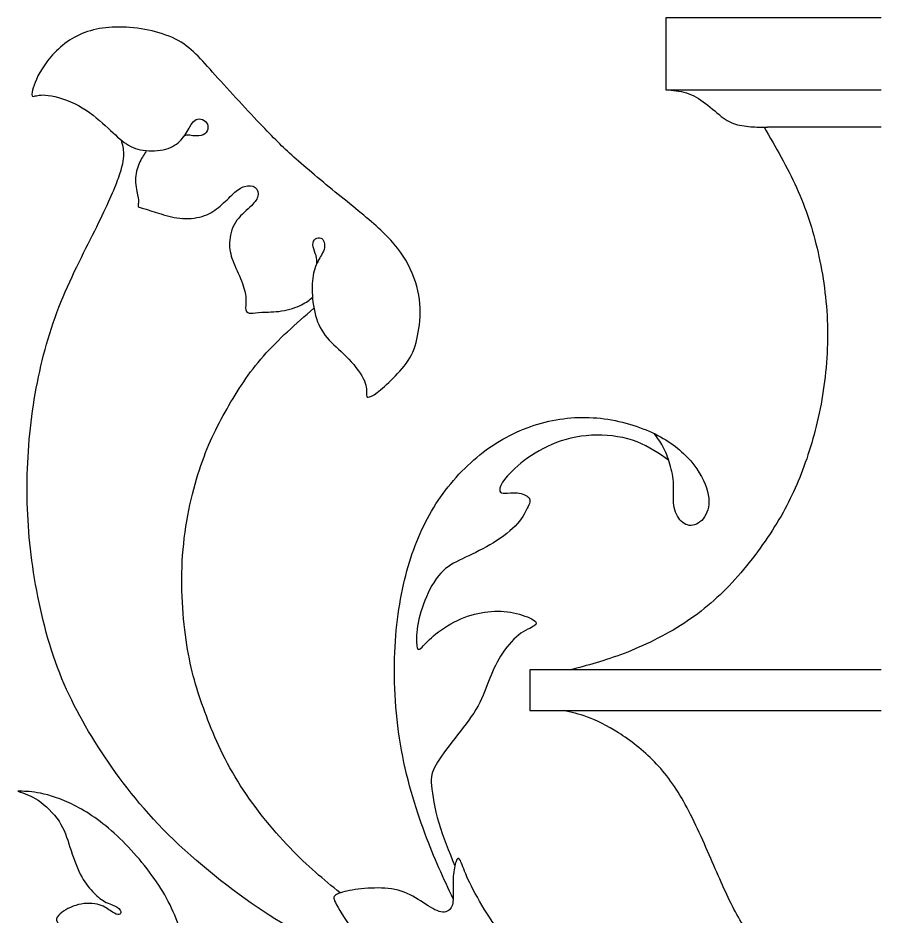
# Model space of a CAD drawing. Extents: x -229 to 187, y -34 to 476.
# Drawn here: x 8.5 to 83.2, y 384.8 to 462.5 of the extents above; entities that cross this region are included whole.
import ezdxf

# ---------------------------------------------------------------- set-up
doc = ezdxf.new("R2010")
doc.units = 0
doc.header["$MEASUREMENT"] = 0
doc.layers.add('LAYER_1', color=7, linetype='CONTINUOUS')

msp = doc.modelspace()

# ---------------------------------------------------------------- linework, layer by layer
at = {"layer": 'LAYER_1'}
for points, knots in [([(83.213, 462.5332), (83.213, 462.5332), (64.5926, 462.5332), (64.5926, 462.5332), (64.5926, 462.5332), (64.5926, 462.5332), (64.5926, 456.3154), (64.5926, 456.3154), (64.5926, 456.3154), (64.5926, 456.3154), (83.213, 456.3154), (83.213, 456.3154)], [0, 0, 0, 0, 0.25, 0.25, 0.25, 0.25, 0.5, 0.5, 0.5, 0.5, 1, 1, 1, 1]), ([(34.3621, 441.2648), (34.3622, 441.484), (34.3623, 441.7034), (34.2962, 441.9508), (34.2962, 441.9508), (34.2301, 442.1982), (34.0978, 442.4738), (34.0523, 442.7218), (34.0523, 442.7218), (34.0068, 442.9699), (34.0483, 443.1904), (34.1599, 443.3268), (34.1599, 443.3268), (34.2715, 443.4632), (34.4534, 443.5157), (34.6063, 443.5005), (34.6063, 443.5005), (34.7593, 443.4853), (34.8834, 443.4026), (34.955, 443.2428), (34.955, 443.2428), (35.0266, 443.0829), (35.046, 442.8458), (35.0198, 442.6433), (35.0198, 442.6433), (34.9936, 442.4407), (34.9218, 442.2725), (34.7593, 441.9901), (34.7593, 441.9901), (34.5967, 441.7076), (34.343, 441.3106), (34.1832, 440.8201), (34.1832, 440.8201), (34.0234, 440.3295), (33.9572, 439.7452), (33.9627, 439.0397), (33.9627, 439.0397), (33.9682, 438.3341), (34.0455, 437.5073), (34.2549, 436.7687), (34.2549, 436.7687), (34.4643, 436.0301), (34.8062, 435.3796), (35.2691, 434.8284), (35.2691, 434.8284), (35.7321, 434.2772), (36.3165, 433.8252), (36.9062, 433.2299), (36.9062, 433.2299), (37.496, 432.6346), (38.0914, 431.8959), (38.3835, 431.3172), (38.3835, 431.3172), (38.6757, 430.7384), (38.6646, 430.3194), (38.6646, 430.0549), (38.6646, 430.0549), (38.6646, 429.7903), (38.6757, 429.68), (38.8134, 429.6855), (38.8134, 429.6855), (38.9512, 429.691), (39.2159, 429.8124), (39.5906, 430.0934), (39.5906, 430.0934), (39.9654, 430.3745), (40.4506, 430.8156), (40.9687, 431.3337), (40.9687, 431.3337), (41.4868, 431.8518), (42.0381, 432.4471), (42.4184, 433.103), (42.4184, 433.103), (42.7987, 433.759), (43.0083, 434.4756), (43.1515, 435.3189), (43.1515, 435.3189), (43.2948, 436.1623), (43.3721, 437.1325), (43.2453, 438.1467), (43.2453, 438.1467), (43.1185, 439.1609), (42.7877, 440.2193), (42.2751, 441.1894), (42.2751, 441.1894), (41.7625, 442.1595), (41.0679, 443.0415), (40.0868, 443.984), (40.0868, 443.984), (39.1056, 444.9266), (37.8378, 445.9299), (36.4763, 447.0378), (36.4763, 447.0378), (35.1148, 448.1457), (33.6596, 449.3585), (32.5849, 450.3093), (32.5849, 450.3093), (31.5102, 451.2601), (30.8158, 451.9493), (29.6419, 453.1812), (29.6419, 453.1812), (28.468, 454.4132), (26.8143, 456.1881), (25.5686, 457.5881), (25.5686, 457.5881), (24.3229, 458.9882), (23.485, 460.0136), (22.1236, 460.7026), (22.1236, 460.7026), (20.7621, 461.3916), (18.8768, 461.7444), (17.2563, 461.7499), (17.2563, 461.7499), (15.6357, 461.7555), (14.2797, 461.4136), (13.1553, 460.7302), (13.1553, 460.7302), (12.0308, 460.0467), (11.1377, 459.0213), (10.581, 458.1394), (10.581, 458.1394), (10.0243, 457.2575), (9.8038, 456.5188), (9.7266, 456.133), (9.7266, 456.133), (9.6494, 455.7472), (9.7157, 455.714), (9.9141, 455.7581), (9.9141, 455.7581), (10.1125, 455.8022), (10.4433, 455.9236), (11.1212, 455.8299), (11.1212, 455.8299), (11.7992, 455.7362), (12.8245, 455.4274), (13.7284, 454.9424), (13.7284, 454.9424), (14.6324, 454.4574), (15.4152, 453.7958), (16.0546, 453.2116), (16.0546, 453.2116), (16.694, 452.6273), (17.1901, 452.1201), (17.6917, 451.7564), (17.6917, 451.7564), (18.1933, 451.3926), (18.7005, 451.172), (19.3288, 451.0783), (19.3288, 451.0783), (19.9572, 450.9846), (20.7069, 451.0178), (21.2911, 451.1776), (21.2911, 451.1776), (21.8754, 451.3374), (22.2944, 451.6241), (22.6251, 451.9878), (22.6251, 451.9878), (22.9558, 452.3516), (23.1984, 452.7927), (23.3706, 453.0958), (23.3706, 453.0958), (23.5428, 453.3989), (23.6449, 453.5644), (23.7909, 453.6677), (23.7909, 453.6677), (23.937, 453.771), (24.1272, 453.8125), (24.3201, 453.7753), (24.3201, 453.7753), (24.513, 453.7381), (24.7088, 453.6222), (24.8217, 453.4624), (24.8217, 453.4624), (24.9347, 453.3026), (24.9651, 453.0985), (24.9169, 452.9029), (24.9169, 452.9029), (24.8686, 452.7072), (24.7418, 452.5198), (24.5269, 452.4192), (24.5269, 452.4192), (24.3119, 452.3186), (24.0086, 452.3048), (23.7785, 452.3227), (23.7785, 452.3227), (23.5484, 452.3406), (23.3913, 452.3903), (23.2579, 452.3982), (23.2579, 452.3982), (23.1244, 452.4062), (23.0145, 452.3725), (22.9047, 452.3388)], [0, 0, 0, 0, 0.0204082, 0.0204082, 0.0204082, 0.0204082, 0.0408163, 0.0408163, 0.0408163, 0.0408163, 0.0612245, 0.0612245, 0.0612245, 0.0612245, 0.0816327, 0.0816327, 0.0816327, 0.0816327, 0.1020408, 0.1020408, 0.1020408, 0.1020408, 0.122449, 0.122449, 0.122449, 0.122449, 0.1428571, 0.1428571, 0.1428571, 0.1428571, 0.1632653, 0.1632653, 0.1632653, 0.1632653, 0.1836735, 0.1836735, 0.1836735, 0.1836735, 0.2040816, 0.2040816, 0.2040816, 0.2040816, 0.2244898, 0.2244898, 0.2244898, 0.2244898, 0.244898, 0.244898, 0.244898, 0.244898, 0.2653061, 0.2653061, 0.2653061, 0.2653061, 0.2857143, 0.2857143, 0.2857143, 0.2857143, 0.3061224, 0.3061224, 0.3061224, 0.3061224, 0.3265306, 0.3265306, 0.3265306, 0.3265306, 0.3469388, 0.3469388, 0.3469388, 0.3469388, 0.3673469, 0.3673469, 0.3673469, 0.3673469, 0.3877551, 0.3877551, 0.3877551, 0.3877551, 0.4081633, 0.4081633, 0.4081633, 0.4081633, 0.4285714, 0.4285714, 0.4285714, 0.4285714, 0.4489796, 0.4489796, 0.4489796, 0.4489796, 0.4693878, 0.4693878, 0.4693878, 0.4693878, 0.4897959, 0.4897959, 0.4897959, 0.4897959, 0.5102041, 0.5102041, 0.5102041, 0.5102041, 0.5306122, 0.5306122, 0.5306122, 0.5306122, 0.5510204, 0.5510204, 0.5510204, 0.5510204, 0.5714286, 0.5714286, 0.5714286, 0.5714286, 0.5918367, 0.5918367, 0.5918367, 0.5918367, 0.6122449, 0.6122449, 0.6122449, 0.6122449, 0.6326531, 0.6326531, 0.6326531, 0.6326531, 0.6530612, 0.6530612, 0.6530612, 0.6530612, 0.6734694, 0.6734694, 0.6734694, 0.6734694, 0.6938776, 0.6938776, 0.6938776, 0.6938776, 0.7142857, 0.7142857, 0.7142857, 0.7142857, 0.7346939, 0.7346939, 0.7346939, 0.7346939, 0.755102, 0.755102, 0.755102, 0.755102, 0.7755102, 0.7755102, 0.7755102, 0.7755102, 0.7959184, 0.7959184, 0.7959184, 0.7959184, 0.8163265, 0.8163265, 0.8163265, 0.8163265, 0.8367347, 0.8367347, 0.8367347, 0.8367347, 0.8571429, 0.8571429, 0.8571429, 0.8571429, 0.877551, 0.877551, 0.877551, 0.877551, 0.8979592, 0.8979592, 0.8979592, 0.8979592, 0.9183673, 0.9183673, 0.9183673, 0.9183673, 0.9387755, 0.9387755, 0.9387755, 0.9387755, 0.9591837, 0.9591837, 0.9591837, 0.9591837, 1, 1, 1, 1]), ([(64.5926, 456.3154), (65.1931, 456.2714), (65.7937, 456.2273), (66.3695, 456.0455), (66.3695, 456.0455), (66.9454, 455.8636), (67.4967, 455.5439), (68.0286, 455.1333), (68.0286, 455.1333), (68.5605, 454.7226), (69.0731, 454.2209), (69.5499, 453.8792), (69.5499, 453.8792), (70.0267, 453.5374), (70.4677, 453.3555), (70.9724, 453.2473), (70.9724, 453.2473), (71.4771, 453.1391), (72.0457, 453.1045), (72.459, 453.088), (72.459, 453.088), (72.8724, 453.0714), (73.1308, 453.073), (73.3891, 453.0744)], [0, 0, 0, 0, 0.1428571, 0.1428571, 0.1428571, 0.1428571, 0.2857143, 0.2857143, 0.2857143, 0.2857143, 0.4285714, 0.4285714, 0.4285714, 0.4285714, 0.5714286, 0.5714286, 0.5714286, 0.5714286, 0.7142857, 0.7142857, 0.7142857, 0.7142857, 1, 1, 1, 1]), ([(73.0851, 453.0737), (74.0882, 451.3507), (75.0914, 449.6277), (75.8961, 447.8457), (75.8961, 447.8457), (76.7008, 446.0637), (77.3072, 444.2225), (77.7591, 442.2382), (77.7591, 442.2382), (78.2111, 440.2538), (78.5088, 438.1261), (78.5694, 435.9543), (78.5694, 435.9543), (78.6301, 433.7825), (78.4536, 431.5666), (78.0899, 429.483), (78.0899, 429.483), (77.7261, 427.3994), (77.1748, 425.448), (76.541, 423.7062), (76.541, 423.7062), (75.9071, 421.9644), (75.1904, 420.4319), (74.1928, 418.7949), (74.1928, 418.7949), (73.1951, 417.1578), (71.9162, 415.4158), (70.5658, 413.9221), (70.5658, 413.9221), (69.2153, 412.4283), (67.7931, 411.1825), (66.1505, 410.1132), (66.1505, 410.1132), (64.5079, 409.0439), (62.6447, 408.1508), (60.9635, 407.5077), (60.9635, 407.5077), (59.2823, 406.8645), (57.783, 406.4709), (56.2837, 406.0775)], [0, 0, 0, 0, 0.0909091, 0.0909091, 0.0909091, 0.0909091, 0.1818182, 0.1818182, 0.1818182, 0.1818182, 0.2727273, 0.2727273, 0.2727273, 0.2727273, 0.3636364, 0.3636364, 0.3636364, 0.3636364, 0.4545455, 0.4545455, 0.4545455, 0.4545455, 0.5454545, 0.5454545, 0.5454545, 0.5454545, 0.6363636, 0.6363636, 0.6363636, 0.6363636, 0.7272727, 0.7272727, 0.7272727, 0.7272727, 0.8181818, 0.8181818, 0.8181818, 0.8181818, 1, 1, 1, 1]), ([(37.2515, 381.014), (34.8471, 382.2005), (32.4425, 383.3872), (29.719, 385.1876), (29.719, 385.1876), (26.9954, 386.988), (23.9526, 389.4024), (21.5218, 391.8112), (21.5218, 391.8112), (19.0909, 394.22), (17.2719, 396.6233), (15.723, 398.988), (15.723, 398.988), (14.1741, 401.3527), (12.8952, 403.6789), (11.9196, 406.2861), (11.9196, 406.2861), (10.9439, 408.8934), (10.2714, 411.7818), (9.847, 414.5213), (9.847, 414.5213), (9.4226, 417.2609), (9.2461, 419.8516), (9.2902, 422.5084), (9.2902, 422.5084), (9.3343, 425.1653), (9.599, 427.8884), (10.0785, 430.4846), (10.0785, 430.4846), (10.558, 433.0808), (11.2526, 435.5503), (12.2117, 437.9315), (12.2117, 437.9315), (13.1708, 440.3127), (14.3945, 442.6059), (15.3095, 444.4469), (15.3095, 444.4469), (16.2245, 446.2879), (16.8309, 447.6771), (17.1891, 448.6692), (17.1891, 448.6692), (17.5474, 449.6614), (17.6578, 450.2568), (17.6585, 450.7372), (17.6585, 450.7372), (17.6593, 451.2177), (17.5504, 451.5835), (17.4417, 451.9491)], [0, 0, 0, 0, 0.0769231, 0.0769231, 0.0769231, 0.0769231, 0.1538462, 0.1538462, 0.1538462, 0.1538462, 0.2307692, 0.2307692, 0.2307692, 0.2307692, 0.3076923, 0.3076923, 0.3076923, 0.3076923, 0.3846154, 0.3846154, 0.3846154, 0.3846154, 0.4615385, 0.4615385, 0.4615385, 0.4615385, 0.5384615, 0.5384615, 0.5384615, 0.5384615, 0.6153846, 0.6153846, 0.6153846, 0.6153846, 0.6923077, 0.6923077, 0.6923077, 0.6923077, 0.7692308, 0.7692308, 0.7692308, 0.7692308, 0.8461538, 0.8461538, 0.8461538, 0.8461538, 1, 1, 1, 1]), ([(19.6235, 451.0443), (19.4294, 450.7544), (19.2352, 450.4643), (19.0528, 450.0796), (19.0528, 450.0796), (18.8703, 449.6949), (18.6993, 449.2152), (18.6745, 448.6861), (18.6745, 448.6861), (18.6497, 448.1569), (18.7711, 447.5781), (18.8454, 447.2061), (18.8454, 447.2061), (18.9198, 446.834), (18.9475, 446.6685), (18.931, 446.528), (18.931, 446.528), (18.9144, 446.3875), (18.8537, 446.2717), (18.9088, 446.2029), (18.9088, 446.2029), (18.9639, 446.134), (19.1349, 446.1118), (19.4711, 446.0126), (19.4711, 446.0126), (19.8073, 445.9134), (20.3089, 445.737), (20.8794, 445.5607), (20.8794, 445.5607), (21.4499, 445.3843), (22.0894, 445.2078), (22.7508, 445.1693), (22.7508, 445.1693), (23.4123, 445.1307), (24.0958, 445.2299), (24.6415, 445.42), (24.6415, 445.42), (25.1872, 445.6102), (25.5951, 445.8914), (25.9974, 446.2414), (25.9974, 446.2414), (26.3998, 446.5914), (26.7968, 447.0104), (27.1412, 447.3245), (27.1412, 447.3245), (27.4857, 447.6387), (27.778, 447.8483), (28.1114, 447.9447), (28.1114, 447.9447), (28.4449, 448.0412), (28.8198, 448.0246), (29.0402, 447.8565), (29.0402, 447.8565), (29.2607, 447.6884), (29.3269, 447.3686), (29.247, 447.071), (29.247, 447.071), (29.167, 446.7733), (28.941, 446.4977), (28.5635, 446.145), (28.5635, 446.145), (28.1859, 445.7922), (27.6566, 445.3622), (27.3204, 444.8248), (27.3204, 444.8248), (26.9842, 444.2874), (26.8408, 443.6424), (26.816, 443.0885), (26.816, 443.0885), (26.7912, 442.5345), (26.885, 442.0714), (27.0944, 441.5202), (27.0944, 441.5202), (27.3039, 440.969), (27.6291, 440.3296), (27.8523, 439.7591), (27.8523, 439.7591), (28.0755, 439.1886), (28.1969, 438.6869), (28.2189, 438.2542), (28.2189, 438.2542), (28.241, 437.8215), (28.1637, 437.4577), (28.2161, 437.2455), (28.2161, 437.2455), (28.2685, 437.0333), (28.4504, 436.9726), (28.6736, 436.9726), (28.6736, 436.9726), (28.8969, 436.9726), (29.1615, 437.0333), (29.608, 437.0553), (29.608, 437.0553), (30.0545, 437.0774), (30.6829, 437.0608), (31.3168, 437.16), (31.3168, 437.16), (31.9507, 437.2592), (32.5901, 437.4743), (33.0367, 437.6909), (33.0367, 437.6909), (33.4833, 437.9076), (33.7373, 438.1262), (33.9911, 438.3446)], [0, 0, 0, 0, 0.037037, 0.037037, 0.037037, 0.037037, 0.0740741, 0.0740741, 0.0740741, 0.0740741, 0.1111111, 0.1111111, 0.1111111, 0.1111111, 0.1481481, 0.1481481, 0.1481481, 0.1481481, 0.1851852, 0.1851852, 0.1851852, 0.1851852, 0.2222222, 0.2222222, 0.2222222, 0.2222222, 0.2592593, 0.2592593, 0.2592593, 0.2592593, 0.2962963, 0.2962963, 0.2962963, 0.2962963, 0.3333333, 0.3333333, 0.3333333, 0.3333333, 0.3703704, 0.3703704, 0.3703704, 0.3703704, 0.4074074, 0.4074074, 0.4074074, 0.4074074, 0.4444444, 0.4444444, 0.4444444, 0.4444444, 0.4814815, 0.4814815, 0.4814815, 0.4814815, 0.5185185, 0.5185185, 0.5185185, 0.5185185, 0.5555556, 0.5555556, 0.5555556, 0.5555556, 0.5925926, 0.5925926, 0.5925926, 0.5925926, 0.6296296, 0.6296296, 0.6296296, 0.6296296, 0.6666667, 0.6666667, 0.6666667, 0.6666667, 0.7037037, 0.7037037, 0.7037037, 0.7037037, 0.7407407, 0.7407407, 0.7407407, 0.7407407, 0.7777778, 0.7777778, 0.7777778, 0.7777778, 0.8148148, 0.8148148, 0.8148148, 0.8148148, 0.8518519, 0.8518519, 0.8518519, 0.8518519, 0.8888889, 0.8888889, 0.8888889, 0.8888889, 0.9259259, 0.9259259, 0.9259259, 0.9259259, 1, 1, 1, 1]), ([(36.3837, 386.7689), (34.974, 387.9223), (33.5643, 389.0759), (32.0216, 390.6888), (32.0216, 390.6888), (30.4789, 392.3018), (28.8032, 394.3745), (27.5244, 396.4415), (27.5244, 396.4415), (26.2456, 398.5085), (25.3636, 400.5702), (24.6691, 402.4443), (24.6691, 402.4443), (23.9746, 404.3184), (23.4674, 406.0051), (23.1147, 408.2485), (23.1147, 408.2485), (22.7619, 410.4919), (22.5634, 413.2922), (22.7508, 415.9931), (22.7508, 415.9931), (22.9382, 418.694), (23.5116, 421.2959), (24.2005, 423.4015), (24.2005, 423.4015), (24.8895, 425.5071), (25.6944, 427.1167), (26.5928, 428.6931), (26.5928, 428.6931), (27.4913, 430.2696), (28.4835, 431.813), (29.7518, 433.2592), (29.7518, 433.2592), (31.0201, 434.7055), (32.5646, 436.0548), (34.109, 437.4039)], [0, 0, 0, 0, 0.1, 0.1, 0.1, 0.1, 0.2, 0.2, 0.2, 0.2, 0.3, 0.3, 0.3, 0.3, 0.4, 0.4, 0.4, 0.4, 0.5, 0.5, 0.5, 0.5, 0.6, 0.6, 0.6, 0.6, 0.7, 0.7, 0.7, 0.7, 0.8, 0.8, 0.8, 0.8, 1, 1, 1, 1]), ([(46.165, 386.2584), (45.3483, 388.0011), (44.5315, 389.7438), (43.7153, 391.949), (43.7153, 391.949), (42.899, 394.1543), (42.0832, 396.8223), (41.6092, 399.6445), (41.6092, 399.6445), (41.1351, 402.4667), (41.0028, 405.4433), (41.1406, 408.0781), (41.1406, 408.0781), (41.2784, 410.7129), (41.6863, 413.0061), (42.2761, 415.0345), (42.2761, 415.0345), (42.8659, 417.0629), (43.6376, 418.8269), (44.6794, 420.4474), (44.6794, 420.4474), (45.7212, 422.0679), (47.0331, 423.5453), (48.4883, 424.7083), (48.4883, 424.7083), (49.9435, 425.8714), (51.5421, 426.7203), (53.1957, 427.2605), (53.1957, 427.2605), (54.8493, 427.8007), (56.5582, 428.0322), (58.2779, 427.922), (58.2779, 427.922), (59.9977, 427.8117), (61.7286, 427.3597), (63.1342, 426.7479), (63.1342, 426.7479), (64.5398, 426.136), (65.6202, 425.3643), (66.4415, 424.4989), (66.4415, 424.4989), (67.2628, 423.6335), (67.8251, 422.6743), (68.1007, 421.8365), (68.1007, 421.8365), (68.3763, 420.9987), (68.3652, 420.282), (68.1448, 419.7254), (68.1448, 419.7254), (67.9243, 419.1687), (67.4943, 418.7717), (67.0754, 418.6394), (67.0754, 418.6394), (66.6565, 418.5071), (66.2486, 418.6395), (65.9234, 418.9591), (65.9234, 418.9591), (65.5982, 419.2788), (65.3556, 419.786), (65.2729, 420.3482), (65.2729, 420.3482), (65.1902, 420.9104), (65.2675, 421.5279), (65.2455, 422.1342), (65.2455, 422.1342), (65.2234, 422.7405), (65.102, 423.3358), (64.9367, 423.898), (64.9367, 423.898), (64.7714, 424.4602), (64.5618, 424.9895), (64.3255, 425.4262), (64.3255, 425.4262), (64.0891, 425.863), (63.8257, 426.2074), (63.5624, 426.5518)], [0, 0, 0, 0, 0.05, 0.05, 0.05, 0.05, 0.1, 0.1, 0.1, 0.1, 0.15, 0.15, 0.15, 0.15, 0.2, 0.2, 0.2, 0.2, 0.25, 0.25, 0.25, 0.25, 0.3, 0.3, 0.3, 0.3, 0.35, 0.35, 0.35, 0.35, 0.4, 0.4, 0.4, 0.4, 0.45, 0.45, 0.45, 0.45, 0.5, 0.5, 0.5, 0.5, 0.55, 0.55, 0.55, 0.55, 0.6, 0.6, 0.6, 0.6, 0.65, 0.65, 0.65, 0.65, 0.7, 0.7, 0.7, 0.7, 0.75, 0.75, 0.75, 0.75, 0.8, 0.8, 0.8, 0.8, 0.85, 0.85, 0.85, 0.85, 0.9, 0.9, 0.9, 0.9, 1, 1, 1, 1]), ([(64.8379, 424.2141), (63.9926, 424.8143), (63.1472, 425.4145), (62.1017, 425.8193), (62.1017, 425.8193), (61.0562, 426.2241), (59.8103, 426.4337), (58.5922, 426.4172), (58.5922, 426.4172), (57.374, 426.4006), (56.1833, 426.158), (55.1195, 425.7612), (55.1195, 425.7612), (54.0557, 425.3643), (53.1185, 424.8131), (52.3303, 424.2123), (52.3303, 424.2123), (51.5421, 423.6115), (50.9027, 422.9609), (50.561, 422.4924), (50.561, 422.4924), (50.2192, 422.0239), (50.1751, 421.7372), (50.2192, 421.5719), (50.2192, 421.5719), (50.2633, 421.4066), (50.3956, 421.3624), (50.6601, 421.3734), (50.6601, 421.3734), (50.9247, 421.3845), (51.3217, 421.4507), (51.735, 421.4011), (51.735, 421.4011), (52.1484, 421.3515), (52.5784, 421.186), (52.7382, 420.9711), (52.7382, 420.9711), (52.8981, 420.7561), (52.7878, 420.4915), (52.5839, 420.0781), (52.5839, 420.0781), (52.38, 419.6647), (52.0822, 419.1024), (51.5311, 418.5347), (51.5311, 418.5347), (50.9799, 417.967), (50.175, 417.3936), (49.3538, 416.9141), (49.3538, 416.9141), (48.5325, 416.4346), (47.6945, 416.0487), (46.9725, 415.7015), (46.9725, 415.7015), (46.2504, 415.3542), (45.644, 415.0455), (45.0984, 414.4502), (45.0984, 414.4502), (44.5527, 413.8549), (44.0675, 412.9729), (43.7148, 412.091), (43.7148, 412.091), (43.362, 411.2091), (43.1415, 410.327), (43.0478, 409.594), (43.0478, 409.594), (42.9541, 408.8609), (42.9872, 408.2765), (43.0588, 408.012), (43.0588, 408.012), (43.1305, 407.7474), (43.2408, 407.8025), (43.4833, 408.0505), (43.4833, 408.0505), (43.7258, 408.2985), (44.1007, 408.7396), (44.6794, 409.2026), (44.6794, 409.2026), (45.2582, 409.6656), (46.041, 410.1507), (46.8292, 410.4924), (46.8292, 410.4924), (47.6174, 410.8342), (48.4112, 411.0327), (49.1828, 411.1153), (49.1828, 411.1153), (49.9545, 411.198), (50.7043, 411.1649), (51.4043, 411.0216), (51.4043, 411.0216), (52.1043, 410.8783), (52.7548, 410.6247), (53.091, 410.4208), (53.091, 410.4208), (53.4272, 410.2169), (53.4494, 410.0624), (53.1903, 409.8916), (53.1903, 409.8916), (52.9312, 409.7207), (52.391, 409.5333), (51.8343, 409.0979), (51.8343, 409.0979), (51.2776, 408.6624), (50.7042, 407.9789), (50.2688, 407.2734), (50.2688, 407.2734), (49.8334, 406.5678), (49.5356, 405.8402), (49.238, 405.0685), (49.238, 405.0685), (48.9404, 404.2968), (48.6426, 403.4809), (48.1466, 402.6541), (48.1466, 402.6541), (47.6505, 401.8273), (46.9559, 400.9894), (46.3, 400.1461), (46.3, 400.1461), (45.6441, 399.3028), (45.0266, 398.4538), (44.6739, 397.842), (44.6739, 397.842), (44.3212, 397.2302), (44.2329, 396.8553), (44.2935, 396.0671), (44.2935, 396.0671), (44.3542, 395.2789), (44.5637, 394.0771), (44.9251, 392.8503), (44.9251, 392.8503), (45.2865, 391.6235), (45.8, 390.3714), (46.3134, 389.1194)], [0, 0, 0, 0, 0.0294118, 0.0294118, 0.0294118, 0.0294118, 0.0588235, 0.0588235, 0.0588235, 0.0588235, 0.0882353, 0.0882353, 0.0882353, 0.0882353, 0.1176471, 0.1176471, 0.1176471, 0.1176471, 0.1470588, 0.1470588, 0.1470588, 0.1470588, 0.1764706, 0.1764706, 0.1764706, 0.1764706, 0.2058824, 0.2058824, 0.2058824, 0.2058824, 0.2352941, 0.2352941, 0.2352941, 0.2352941, 0.2647059, 0.2647059, 0.2647059, 0.2647059, 0.2941176, 0.2941176, 0.2941176, 0.2941176, 0.3235294, 0.3235294, 0.3235294, 0.3235294, 0.3529412, 0.3529412, 0.3529412, 0.3529412, 0.3823529, 0.3823529, 0.3823529, 0.3823529, 0.4117647, 0.4117647, 0.4117647, 0.4117647, 0.4411765, 0.4411765, 0.4411765, 0.4411765, 0.4705882, 0.4705882, 0.4705882, 0.4705882, 0.5, 0.5, 0.5, 0.5, 0.5294118, 0.5294118, 0.5294118, 0.5294118, 0.5588235, 0.5588235, 0.5588235, 0.5588235, 0.5882353, 0.5882353, 0.5882353, 0.5882353, 0.6176471, 0.6176471, 0.6176471, 0.6176471, 0.6470588, 0.6470588, 0.6470588, 0.6470588, 0.6764706, 0.6764706, 0.6764706, 0.6764706, 0.7058824, 0.7058824, 0.7058824, 0.7058824, 0.7352941, 0.7352941, 0.7352941, 0.7352941, 0.7647059, 0.7647059, 0.7647059, 0.7647059, 0.7941176, 0.7941176, 0.7941176, 0.7941176, 0.8235294, 0.8235294, 0.8235294, 0.8235294, 0.8529412, 0.8529412, 0.8529412, 0.8529412, 0.8823529, 0.8823529, 0.8823529, 0.8823529, 0.9117647, 0.9117647, 0.9117647, 0.9117647, 0.9411765, 0.9411765, 0.9411765, 0.9411765, 1, 1, 1, 1]), ([(83.213, 406.0775), (83.213, 406.0775), (52.8182, 406.0775), (52.8182, 406.0775), (52.8182, 406.0775), (52.8182, 406.0775), (52.8182, 402.5719), (52.8182, 402.5719), (52.8182, 402.5719), (52.8182, 402.5719), (83.213, 402.5719), (83.213, 402.5719)], [0, 0, 0, 0, 0.25, 0.25, 0.25, 0.25, 0.5, 0.5, 0.5, 0.5, 1, 1, 1, 1]), ([(83.213, 376.9957), (82.8024, 376.9957), (82.3918, 376.9957), (81.7676, 377.0535), (81.7676, 377.0535), (81.1434, 377.1114), (80.3054, 377.2273), (79.3656, 377.4918), (79.3656, 377.4918), (78.4258, 377.7564), (77.384, 378.1698), (76.2706, 378.8836), (76.2706, 378.8836), (75.1571, 379.5974), (73.9719, 380.6117), (73.0046, 381.6783), (73.0046, 381.6783), (72.0372, 382.7449), (71.2874, 383.8639), (70.6067, 385.1344), (70.6067, 385.1344), (69.926, 386.405), (69.3141, 387.8272), (68.6058, 389.456), (68.6058, 389.456), (67.8975, 391.0848), (67.0927, 392.9205), (66.2659, 394.4253), (66.2659, 394.4253), (65.4391, 395.9301), (64.5901, 397.1042), (63.6035, 398.1184), (63.6035, 398.1184), (62.6168, 399.1327), (61.4923, 399.9871), (60.4836, 400.6292), (60.4836, 400.6292), (59.4749, 401.2714), (58.5818, 401.7014), (57.8074, 401.9897), (57.8074, 401.9897), (57.033, 402.2781), (56.3769, 402.4251), (55.721, 402.5719)], [0, 0, 0, 0, 0.0833333, 0.0833333, 0.0833333, 0.0833333, 0.1666667, 0.1666667, 0.1666667, 0.1666667, 0.25, 0.25, 0.25, 0.25, 0.3333333, 0.3333333, 0.3333333, 0.3333333, 0.4166667, 0.4166667, 0.4166667, 0.4166667, 0.5, 0.5, 0.5, 0.5, 0.5833333, 0.5833333, 0.5833333, 0.5833333, 0.6666667, 0.6666667, 0.6666667, 0.6666667, 0.75, 0.75, 0.75, 0.75, 0.8333333, 0.8333333, 0.8333333, 0.8333333, 1, 1, 1, 1]), ([(17.0772, 360.8942), (17.9197, 361.9802), (18.7623, 363.0664), (19.5804, 364.359), (19.5804, 364.359), (20.3985, 365.6517), (21.1923, 367.151), (21.8151, 368.6668), (21.8151, 368.6668), (22.438, 370.1827), (22.89, 371.7151), (23.1821, 373.1923), (23.1821, 373.1923), (23.4743, 374.6696), (23.6066, 376.0918), (23.524, 377.806), (23.524, 377.806), (23.4413, 379.5203), (23.1435, 381.5267), (22.6199, 383.274), (22.6199, 383.274), (22.0963, 385.0214), (21.3466, 386.5097), (20.2938, 388.009), (20.2938, 388.009), (19.241, 389.5083), (17.885, 391.0187), (16.5787, 392.1597), (16.5787, 392.1597), (15.2723, 393.3007), (14.0154, 394.0724), (12.9186, 394.5795), (12.9186, 394.5795), (11.8217, 395.0866), (10.8845, 395.3292), (10.1735, 395.4504), (10.1735, 395.4504), (9.4624, 395.5717), (8.9773, 395.5717), (8.4922, 395.5717), (8.4922, 395.5717), (9.0434, 395.3953), (9.5947, 395.2189), (10.2285, 394.789), (10.2285, 394.789), (10.8624, 394.359), (11.5791, 393.6755), (12.0476, 392.97), (12.0476, 392.97), (12.5161, 392.2644), (12.7366, 391.5368), (12.9956, 390.7376), (12.9956, 390.7376), (13.2547, 389.9383), (13.5525, 389.0673), (13.8887, 388.4004), (13.8887, 388.4004), (14.2249, 387.7334), (14.5998, 387.2704), (14.947, 386.8956), (14.947, 386.8956), (15.2943, 386.5208), (15.614, 386.2341), (15.9943, 386.0247), (15.9943, 386.0247), (16.3746, 385.8152), (16.8157, 385.6829), (17.0747, 385.5286), (17.0747, 385.5286), (17.3337, 385.3742), (17.411, 385.1978), (17.4, 385.0711), (17.4, 385.0711), (17.3889, 384.9443), (17.2897, 384.867), (17.1299, 384.8946), (17.1299, 384.8946), (16.97, 384.9222), (16.7495, 385.0545), (16.4739, 385.2419), (16.4739, 385.2419), (16.1983, 385.4293), (15.8675, 385.6719), (15.3494, 385.7876), (15.3494, 385.7876), (14.8313, 385.9034), (14.1256, 385.8923), (13.4918, 385.6939), (13.4918, 385.6939), (12.8579, 385.4955), (12.2956, 385.1096), (12.031, 384.8506), (12.031, 384.8506), (11.7664, 384.5915), (11.7996, 384.4592), (11.8987, 384.2718), (11.8987, 384.2718), (11.9979, 384.0844), (12.1634, 383.8418), (12.3232, 383.3788), (12.3232, 383.3788), (12.483, 382.9158), (12.6374, 382.2323), (12.9791, 381.604), (12.9791, 381.604), (13.3208, 380.9756), (13.8501, 380.4022), (14.4729, 379.9944), (14.4729, 379.9944), (15.0958, 379.5865), (15.8124, 379.3439), (16.5896, 379.2778), (16.5896, 379.2778), (17.3668, 379.2116), (18.2047, 379.3219), (18.9543, 379.1455), (18.9543, 379.1455), (19.7039, 378.9691), (20.3655, 378.506), (20.7788, 377.8777), (20.7788, 377.8777), (21.1922, 377.2493), (21.3577, 376.4555), (21.3852, 375.3035), (21.3852, 375.3035), (21.4128, 374.1515), (21.3025, 372.6411), (21.0766, 371.2466), (21.0766, 371.2466), (20.8506, 369.852), (20.5087, 368.5731), (19.9741, 367.2613), (19.9741, 367.2613), (19.4394, 365.9494), (18.7118, 364.6043), (18.0394, 363.535), (18.0394, 363.535), (17.3669, 362.4657), (16.7494, 361.6719), (16.2674, 361.066), (16.2674, 361.066), (15.7853, 360.46), (15.4383, 360.0418), (15.0915, 359.6236)], [0, 0, 0, 0, 0.027027, 0.027027, 0.027027, 0.027027, 0.0540541, 0.0540541, 0.0540541, 0.0540541, 0.0810811, 0.0810811, 0.0810811, 0.0810811, 0.1081081, 0.1081081, 0.1081081, 0.1081081, 0.1351351, 0.1351351, 0.1351351, 0.1351351, 0.1621622, 0.1621622, 0.1621622, 0.1621622, 0.1891892, 0.1891892, 0.1891892, 0.1891892, 0.2162162, 0.2162162, 0.2162162, 0.2162162, 0.2432432, 0.2432432, 0.2432432, 0.2432432, 0.2702703, 0.2702703, 0.2702703, 0.2702703, 0.2972973, 0.2972973, 0.2972973, 0.2972973, 0.3243243, 0.3243243, 0.3243243, 0.3243243, 0.3513514, 0.3513514, 0.3513514, 0.3513514, 0.3783784, 0.3783784, 0.3783784, 0.3783784, 0.4054054, 0.4054054, 0.4054054, 0.4054054, 0.4324324, 0.4324324, 0.4324324, 0.4324324, 0.4594595, 0.4594595, 0.4594595, 0.4594595, 0.4864865, 0.4864865, 0.4864865, 0.4864865, 0.5135135, 0.5135135, 0.5135135, 0.5135135, 0.5405405, 0.5405405, 0.5405405, 0.5405405, 0.5675676, 0.5675676, 0.5675676, 0.5675676, 0.5945946, 0.5945946, 0.5945946, 0.5945946, 0.6216216, 0.6216216, 0.6216216, 0.6216216, 0.6486486, 0.6486486, 0.6486486, 0.6486486, 0.6756757, 0.6756757, 0.6756757, 0.6756757, 0.7027027, 0.7027027, 0.7027027, 0.7027027, 0.7297297, 0.7297297, 0.7297297, 0.7297297, 0.7567568, 0.7567568, 0.7567568, 0.7567568, 0.7837838, 0.7837838, 0.7837838, 0.7837838, 0.8108108, 0.8108108, 0.8108108, 0.8108108, 0.8378378, 0.8378378, 0.8378378, 0.8378378, 0.8648649, 0.8648649, 0.8648649, 0.8648649, 0.8918919, 0.8918919, 0.8918919, 0.8918919, 0.9189189, 0.9189189, 0.9189189, 0.9189189, 0.9459459, 0.9459459, 0.9459459, 0.9459459, 1, 1, 1, 1]), ([(57.0577, 373.1767), (57.1023, 373.4426), (57.1471, 373.7085), (57.0868, 374.1336), (57.0868, 374.1336), (57.0264, 374.5587), (56.8609, 375.143), (56.5247, 375.7962), (56.5247, 375.7962), (56.1885, 376.4494), (55.6814, 377.1715), (54.9869, 377.8991), (54.9869, 377.8991), (54.2924, 378.6267), (53.4103, 379.3599), (52.5891, 380.2501), (52.5891, 380.2501), (51.7678, 381.1403), (51.007, 382.1876), (50.3098, 383.1935), (50.3098, 383.1935), (49.6125, 384.1995), (48.9786, 385.1642), (48.455, 386.0626), (48.455, 386.0626), (47.9313, 386.9611), (47.5178, 387.7935), (47.2533, 388.4191), (47.2533, 388.4191), (46.9887, 389.0447), (46.8729, 389.4637), (46.7572, 389.6456), (46.7572, 389.6456), (46.6415, 389.8275), (46.5256, 389.7724), (46.4209, 389.4968), (46.4209, 389.4968), (46.3162, 389.2212), (46.2225, 388.7251), (46.1839, 388.207), (46.1839, 388.207), (46.1453, 387.6888), (46.1619, 387.1486), (46.1674, 386.6773), (46.1674, 386.6773), (46.1729, 386.206), (46.1673, 385.8036), (46.0075, 385.5115), (46.0075, 385.5115), (45.8476, 385.2193), (45.5334, 385.0374), (45.109, 385.1228), (45.109, 385.1228), (44.6846, 385.2082), (44.1498, 385.5611), (43.5739, 385.9331), (43.5739, 385.9331), (42.9979, 386.3051), (42.3804, 386.6966), (41.6722, 386.9225), (41.6722, 386.9225), (40.9639, 387.1485), (40.1645, 387.2092), (39.3708, 387.1955), (39.3708, 387.1955), (38.5771, 387.1817), (37.7888, 387.0934), (37.1908, 386.9777), (37.1908, 386.9777), (36.5927, 386.862), (36.1848, 386.7186), (35.9809, 386.5808), (35.9809, 386.5808), (35.7769, 386.443), (35.7769, 386.3107), (36.0828, 385.743), (36.0828, 385.743), (36.3887, 385.1752), (37.0006, 384.172), (37.6758, 383.2432), (37.6758, 383.2432), (38.351, 382.3144), (39.0897, 381.46), (39.9909, 380.7159), (39.9909, 380.7159), (40.8921, 379.9717), (41.9561, 379.3378), (43.086, 378.8307), (43.086, 378.8307), (44.216, 378.3236), (45.4122, 377.9432), (46.5477, 377.6098), (46.5477, 377.6098), (47.6832, 377.2763), (48.7581, 376.9896), (49.764, 376.6479), (49.764, 376.6479), (50.77, 376.3061), (51.7072, 375.9092), (52.3824, 375.5923), (52.3824, 375.5923), (53.0576, 375.2753), (53.471, 375.0383), (53.719, 374.7655), (53.719, 374.7655), (53.9671, 374.4926), (54.0498, 374.1839), (53.9947, 373.9965), (53.9947, 373.9965), (53.9396, 373.8091), (53.7466, 373.7429), (53.4462, 373.8338), (53.4462, 373.8338), (53.1458, 373.9248), (52.7379, 374.1729), (52.4478, 374.5371), (52.4478, 374.5371), (52.1577, 374.9013), (51.9852, 375.3818), (51.8129, 375.8622)], [0, 0, 0, 0, 0.0322581, 0.0322581, 0.0322581, 0.0322581, 0.0645161, 0.0645161, 0.0645161, 0.0645161, 0.0967742, 0.0967742, 0.0967742, 0.0967742, 0.1290323, 0.1290323, 0.1290323, 0.1290323, 0.1612903, 0.1612903, 0.1612903, 0.1612903, 0.1935484, 0.1935484, 0.1935484, 0.1935484, 0.2258065, 0.2258065, 0.2258065, 0.2258065, 0.2580645, 0.2580645, 0.2580645, 0.2580645, 0.2903226, 0.2903226, 0.2903226, 0.2903226, 0.3225806, 0.3225806, 0.3225806, 0.3225806, 0.3548387, 0.3548387, 0.3548387, 0.3548387, 0.3870968, 0.3870968, 0.3870968, 0.3870968, 0.4193548, 0.4193548, 0.4193548, 0.4193548, 0.4516129, 0.4516129, 0.4516129, 0.4516129, 0.483871, 0.483871, 0.483871, 0.483871, 0.516129, 0.516129, 0.516129, 0.516129, 0.5483871, 0.5483871, 0.5483871, 0.5483871, 0.5806452, 0.5806452, 0.5806452, 0.5806452, 0.6129032, 0.6129032, 0.6129032, 0.6129032, 0.6451613, 0.6451613, 0.6451613, 0.6451613, 0.6774194, 0.6774194, 0.6774194, 0.6774194, 0.7096774, 0.7096774, 0.7096774, 0.7096774, 0.7419355, 0.7419355, 0.7419355, 0.7419355, 0.7741935, 0.7741935, 0.7741935, 0.7741935, 0.8064516, 0.8064516, 0.8064516, 0.8064516, 0.8387097, 0.8387097, 0.8387097, 0.8387097, 0.8709677, 0.8709677, 0.8709677, 0.8709677, 0.9032258, 0.9032258, 0.9032258, 0.9032258, 0.9354839, 0.9354839, 0.9354839, 0.9354839, 1, 1, 1, 1])]:
    msp.add_open_spline(points, degree=3, knots=knots, dxfattribs=at)
msp.add_open_spline([(83.213, 453.0744), (83.213, 453.0744), (73.3891, 453.0744), (73.3891, 453.0744)], degree=3, dxfattribs=at)

doc.saveas('drawing.dxf')
